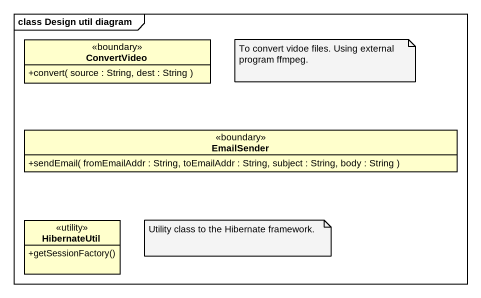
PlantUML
@startuml
mainframe class Design util diagram
hide circle
hide empty members
skinparam classAttributeIconSize 0
class ConvertVideo <<boundary>> {
  +convert( source : String, dest : String )
}
class EmailSender <<boundary>> {
  +sendEmail( fromEmailAddr : String, toEmailAddr : String, subject : String, body : String )
}
class HibernateUtil <<utility>> {
  +getSessionFactory()
}
note as N1
  To convert vidoe files. Using external program ffmpeg.
end note
note as N2
  Utility class to the Hibernate framework.
end note
@enduml
